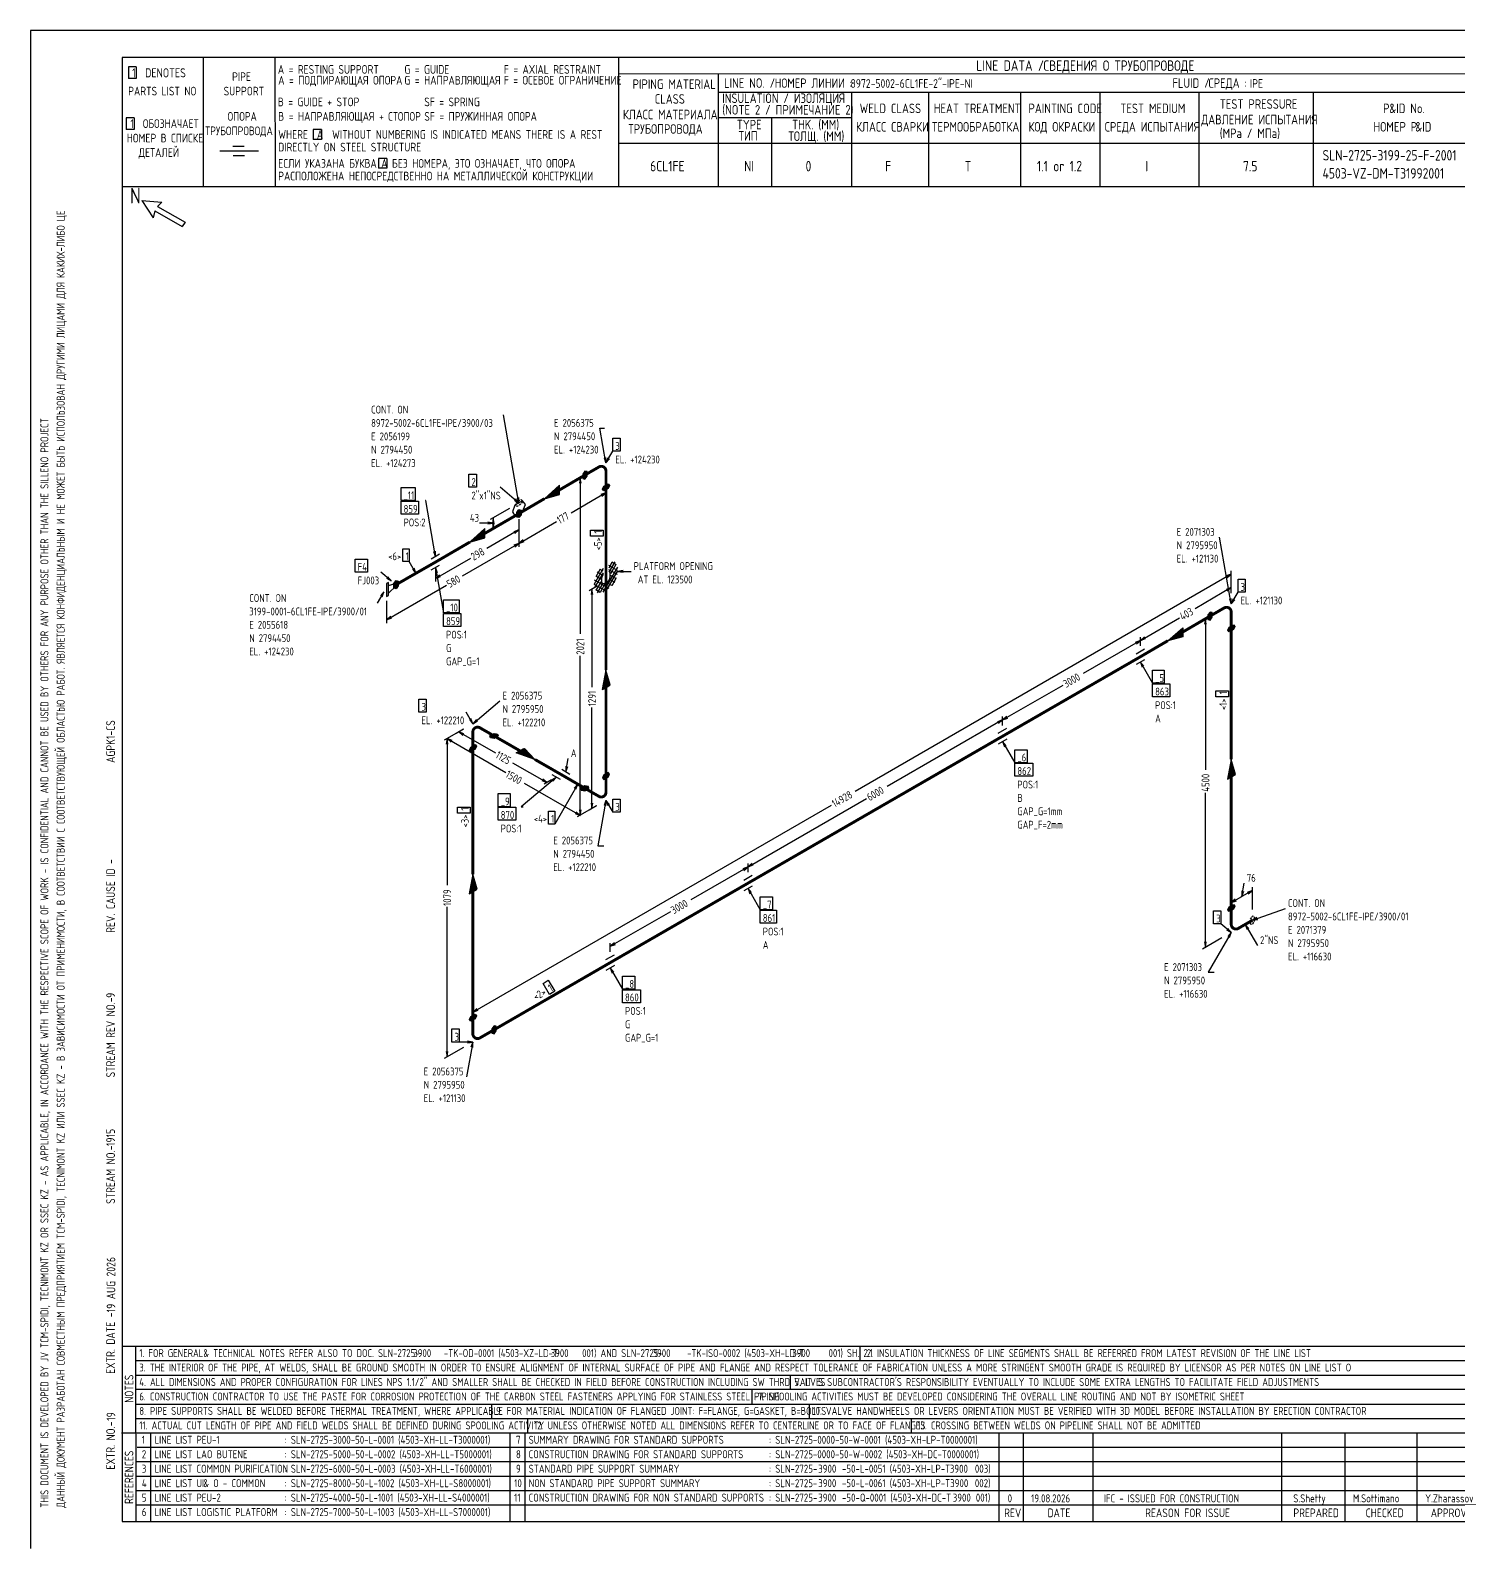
# Model space of a CAD drawing. Extents: x -1005 to 594, y -998 to 420.
# Drawn here: x 0 to 395.1, y 0 to 420 of the extents above; entities that cross this region are included whole.
import ezdxf

# ---------------------------------------------------------------- set-up
doc = ezdxf.new("R2010")
doc.units = 0
doc.linetypes.add('GT100', pattern=[0.8, 0.533333, -0.266667])
doc.styles.add('TTFN17', font='GOST type A')

msp = doc.modelspace()

# ---------------------------------------------------------------- linework, layer by layer
at = {"layer": 'GT_1', "flags": 128}
for points in [[(0, 420), (0, 0)], [(594, 420), (0, 420)], [(589.1, 412.5), (25.4, 412.5)], [(25.4, 412.5), (25.4, 7.5)], [(47.8, 412.5), (47.8, 376.7)], [(67.6, 412.5), (67.7, 376.7)], [(162.7, 412.5), (162.7, 376.7)], [(29.3, 409.9), (27.1, 409.9)], [(27.1, 409.9), (27.1, 406.7)], [(29.3, 409.9), (29.3, 406.7)], [(589.1, 408), (162.7, 407.9)], [(190.3, 407.8), (190.3, 376.7)], [(29.3, 406.7), (27.1, 406.7)], [(190.3, 402.9), (402.7, 402.9)], [(227.1, 402.9), (227.1, 376.7)], [(248.4, 402.9), (248.4, 376.8)], [(273.9, 402.9), (273.9, 376.7)], [(295.8, 402.9), (295.8, 376.7)], [(323.2, 402.9), (323.2, 376.7)], [(354.8, 402.9), (354.8, 376.8)], [(28.7, 395.8), (26.5, 395.8)], [(26.5, 395.8), (26.5, 392.6)], [(28.7, 395.8), (28.7, 392.6)], [(227.1, 395.8), (190.3, 395.8)], [(205, 395.8), (205, 376.7)], [(28.7, 392.6), (26.5, 392.6)], [(80.5, 392.6), (78.2, 392.6)], [(78.2, 392.6), (78.2, 389.8)], [(80.5, 392.6), (80.5, 389.8)], [(63.1, 386.6), (52.4, 386.6)], [(59.1, 387.9), (56, 387.9)], [(80.5, 389.8), (78.2, 389.8)], [(230.2, 388.7), (162.7, 388.7)], [(402.7, 388.7), (226.9, 388.7)], [(59.2, 385.3), (56.1, 385.3)], [(98.6, 384.6), (96.3, 384.6)], [(96.3, 384.6), (96.3, 381.9)], [(98.6, 384.6), (98.6, 381.9)], [(98.6, 381.9), (96.3, 381.9)], [(402.7, 376.7), (25.4, 376.7)], [(30.8, 372.9), (34, 368.1)], [(30.8, 372.9), (36.4, 372.5)], [(34.4, 370.1), (34, 368.1)], [(34.4, 370.1), (42, 365.7)], [(36.4, 372.5), (35.2, 371.3)], [(35.2, 371.3), (42.8, 366.9)], [(42.8, 366.9), (42, 365.7)], [(135.15, 289.25), (130.875, 313.625)], [(159.225, 300.35), (157.5, 309.95), (158.775, 309.95)], [(161.1, 307.175), (163.125, 307.175), (163.125, 303.575), (161.1, 303.575), (161.1, 307.175)], [(159.225, 300.35), (161.1, 303.575)], [(156.6, 298.85), (151.275, 295.775)], [(158.7, 301.775), (159.225, 300.35), (159.225, 301.85)], [(159.75, 301.775), (159.225, 300.35), (160.2, 301.475)], [(121.275, 297.2), (123.45, 297.2), (123.45, 293.6), (121.275, 293.6), (121.275, 297.2)], [(146.325, 292.85), (146.325, 294.2), (142.2, 290.45), (146.325, 291.65), (146.325, 294.05), (142.575, 290.675), (146.325, 291.725), (146.325, 293.825), (143.025, 290.9), (146.325, 291.95), (146.325, 293.675), (143.4, 291.2), (146.325, 292.1), (146.325, 293.525), (143.775, 291.35), (146.325, 292.25), (146.325, 293.375), (144.225, 291.65), (146.325, 292.4), (146.325, 293.15), (144.525, 291.8), (146.325, 292.625), (146.325, 293), (144.975, 292.1), (146.325, 292.775), (146.325, 292.85), (142.2, 290.45)], [(152.325, 294.725), (152.1, 296.225), (151.875, 294.725)], [(152.1, 296.225), (152.1, 253.1)], [(152.775, 296), (153.375, 295.85), (153.975, 296.675), (153.975, 297.95), (153.375, 298.1), (152.775, 297.275), (152.775, 296)], [(152.775, 297.2), (153.975, 297.2)], [(152.775, 297), (153.975, 297)], [(152.775, 296.8), (153.975, 296.8)], [(152.775, 296.6), (153.92, 296.6)], [(152.775, 296.4), (153.775, 296.4)], [(152.775, 296.2), (153.63, 296.2)], [(152.775, 296), (153.484, 296)], [(152.866, 297.4), (153.975, 297.4)], [(153.011, 297.6), (153.975, 297.6)], [(153.157, 297.8), (153.975, 297.8)], [(159.825, 294.575), (160.2, 294.125), (159.825, 293.3), (158.625, 292.625), (158.25, 293.075), (158.625, 293.9), (159.825, 294.575)], [(158.803, 294), (160.143, 294)], [(159.158, 294.2), (160.138, 294.2)], [(159.225, 297.35), (159.225, 291.2)], [(102.525, 293.525), (106.425, 293.525), (106.425, 289.925), (102.525, 289.925), (102.525, 293.525)], [(112.05, 274.4), (109.35, 289.925), (109.275, 289.925)], [(135.15, 289.25), (129.975, 293.6)], [(135.15, 286.325), (136.125, 286.925), (136.95, 288.875), (136.125, 289.85), (134.025, 288.65), (133.35, 286.775), (134.025, 285.725), (135.15, 286.325)], [(133.875, 290), (135.15, 289.25), (134.175, 290.375)], [(134.625, 290.675), (135.15, 289.25), (135.15, 290.75)], [(159.225, 292.1), (149.625, 286.475)], [(158.1, 291.125), (159.225, 292.1), (157.8, 291.575)], [(158.307, 293.2), (159.647, 293.2)], [(158.313, 293), (159.292, 293)], [(158.398, 293.4), (159.87, 293.4)], [(158.489, 293.6), (159.961, 293.6)], [(158.58, 293.8), (160.052, 293.8)], [(102.525, 289.775), (107.325, 289.775), (107.325, 286.175), (102.525, 286.175), (102.525, 289.775)], [(132.525, 287.75), (127.2, 284.675)], [(134.55, 286.625), (135.15, 287.45), (135.75, 287.3), (135.75, 286.025), (135.15, 285.2), (134.55, 285.35), (134.55, 286.625)], [(134.55, 286.6), (135.75, 286.6)], [(134.55, 286.4), (135.75, 286.4)], [(134.55, 286.2), (135.75, 286.2)], [(134.55, 286), (135.732, 286)], [(134.55, 285.8), (135.586, 285.8)], [(134.55, 285.6), (135.441, 285.6)], [(134.677, 286.8), (135.75, 286.8)], [(134.823, 287), (135.75, 287)], [(134.968, 287.2), (135.75, 287.2)], [(125.7, 280.85), (125.7, 282.2), (121.575, 278.45), (125.7, 279.65), (125.7, 282.05), (121.95, 278.675), (125.7, 279.725), (125.7, 281.825), (122.4, 278.9), (125.7, 279.95), (125.7, 281.675), (122.775, 279.2), (125.7, 280.1), (125.7, 281.525), (123.15, 279.35), (125.7, 280.25), (125.7, 281.375), (123.6, 279.65), (125.7, 280.4), (125.7, 281.15), (123.9, 279.8), (125.7, 280.625), (125.7, 281), (124.35, 280.1), (125.7, 280.775), (125.7, 280.85), (121.575, 278.45)], [(128.025, 283.7), (124.275, 283.7)], [(135.15, 281.825), (126.225, 276.65)], [(126.525, 283.475), (128.025, 283.7), (126.525, 283.925)], [(132.525, 284.825), (127.2, 281.75)], [(128.25, 283.625), (128.025, 285.125), (127.8, 283.625)], [(127.8, 283.7), (128.025, 282.2), (128.25, 283.7)], [(128.025, 285.125), (128.025, 283.7)], [(128.025, 282.2), (128.025, 283.7)], [(134.025, 280.85), (135.15, 281.825), (133.725, 281.3)], [(134.55, 285.4), (135.295, 285.4)], [(135.15, 284.825), (135.15, 280.925)], [(135.15, 284.825), (135.15, 277.175)], [(135.15, 278.075), (145.575, 284.15)], [(135.15, 283.325), (135.15, 277.175)], [(154.95, 280.1), (154.95, 281.75), (158.475, 281.75), (158.475, 280.1), (154.95, 280.1)], [(135.15, 278.075), (119.4, 269)], [(134.025, 277.1), (135.15, 278.075), (133.725, 277.55)], [(136.275, 279.05), (135.15, 278.075), (136.575, 278.6)], [(332.175, 261.35), (328.95, 279.8)], [(89.85, 273.725), (93.225, 273.725), (93.225, 270.125), (89.85, 270.125), (89.85, 273.725)], [(103.05, 276.575), (104.775, 276.575), (104.775, 273.05), (103.05, 273.05), (103.05, 276.575)], [(106.65, 269.825), (104.775, 273.05)], [(113.175, 275.075), (110.85, 273.725)], [(113.175, 275.075), (110.85, 273.725)], [(111.525, 275.825), (112.05, 274.4), (112.05, 275.9)], [(112.05, 268.4), (121.8, 274.025)], [(99.825, 267.725), (96.975, 270.125)], [(98.55, 268.475), (99.825, 267.725), (98.85, 268.85)], [(105.675, 270.95), (106.65, 269.825), (106.125, 271.25)], [(110.85, 270.725), (113.175, 272.075)], [(110.85, 270.725), (113.175, 272.075)], [(112.575, 269.975), (112.05, 271.4), (112.05, 269.9)], [(112.05, 271.4), (114.3, 258.875)], [(112.05, 269.9), (112.05, 267.5)], [(113.175, 269.375), (112.05, 268.4), (113.475, 268.925)], [(158.475, 271.1), (156, 266.825)], [(158.475, 269.9), (156.075, 265.85)], [(157.575, 270.95), (156.375, 268.85)], [(157.95, 268.1), (156.45, 269)], [(158.325, 269.225), (156.75, 270.125)], [(158.475, 270.425), (157.575, 270.875)], [(158.475, 269.45), (158.1, 268.85), (157.95, 268.4), (157.95, 267.875), (158.025, 267.5), (158.1, 267.2), (158.475, 266.975), (158.775, 267.05), (159.225, 267.2), (159.6, 267.5), (159.975, 267.8), (160.275, 268.4), (160.425, 268.85), (160.425, 269.3), (160.425, 269.825), (160.275, 270.125), (159.975, 270.35), (159.975, 270.35)], [(162.375, 271.55), (158.325, 264.575)], [(162.45, 270.5), (159.225, 264.95)], [(160.875, 272.825), (159.975, 271.25)], [(162.45, 270.575), (159.975, 272)], [(162.375, 269.45), (159.975, 270.8)], [(161.7, 272.975), (160.125, 270.275)], [(161.925, 272.225), (160.5, 269.675)], [(161.925, 268.325), (160.5, 269.225)], [(162.075, 272.15), (160.8, 272.9)], [(163.95, 270.575), (162.45, 270.35), (163.95, 270.125)], [(162.45, 270.35), (166.2, 270.35)], [(332.175, 269.6), (228.15, 209.45)], [(331.05, 268.625), (332.175, 269.6), (330.75, 269.075)], [(332.175, 264.35), (332.175, 270.5)], [(97.8, 264.725), (95.925, 261.5)], [(97.275, 263.3), (97.8, 264.725), (96.825, 263.6)], [(99.075, 265.475), (99.075, 267.275), (98.55, 266.975), (98.55, 263.375), (99.075, 263.675), (99.075, 265.475)], [(98.55, 256.925), (115.125, 266.525)], [(99.075, 266.45), (101.175, 267.05), (101.175, 266.3), (99.075, 264.35)], [(100.575, 266.975), (101.175, 267.8), (101.775, 267.65), (101.775, 266.375), (101.175, 265.55), (100.575, 265.7), (100.575, 266.975)], [(100.575, 266.8), (101.775, 266.8)], [(100.575, 266.6), (101.775, 266.6)], [(100.575, 266.4), (101.775, 266.4)], [(100.575, 266.2), (101.648, 266.2)], [(100.575, 266), (101.502, 266)], [(100.575, 265.8), (101.357, 265.8)], [(100.593, 267), (101.775, 267)], [(100.739, 267.2), (101.775, 267.2)], [(100.884, 267.4), (101.775, 267.4)], [(101.03, 267.6), (101.775, 267.6)], [(156.6, 266.15), (154.575, 264.95)], [(155.55, 263.9), (155.325, 265.4), (155.1, 263.9)], [(155.325, 265.4), (155.325, 238.325)], [(159.15, 264.95), (156, 266.75)], [(160.125, 265.625), (156.075, 267.95)], [(157.65, 264.5), (156.375, 265.25)], [(157.95, 267.65), (156.45, 265.175)], [(158.325, 267.05), (156.75, 264.425)], [(159, 267.05), (157.575, 264.5)], [(160.875, 266.45), (159.375, 267.275)], [(161.7, 267.275), (160.125, 268.175)], [(162.075, 268.55), (160.8, 266.3)], [(332.175, 265.85), (322.2, 260)], [(331.05, 264.875), (332.175, 265.85), (330.75, 265.325)], [(332.175, 264.35), (332.175, 266.75)], [(334.05, 268.175), (336.075, 268.175), (336.075, 264.575), (334.05, 264.575), (334.05, 268.175)], [(98.55, 262.175), (98.55, 256.025)], [(114.3, 262.475), (118.65, 262.475), (118.65, 258.875), (114.3, 258.875), (114.3, 262.475)], [(331.65, 262.775), (332.175, 261.35), (332.175, 262.85)], [(332.175, 261.35), (334.05, 264.575)], [(332.7, 262.775), (332.175, 261.35), (333.15, 262.475)], [(99.675, 257.9), (98.55, 256.925), (99.975, 257.45)], [(114.3, 258.725), (119.1, 258.725), (119.1, 255.125), (114.3, 255.125), (114.3, 258.725)], [(307.05, 251.225), (317.85, 257.525)], [(329.55, 259.85), (324.225, 256.775)], [(325.275, 255.725), (325.05, 257.225), (324.825, 255.725)], [(325.05, 257.225), (325.05, 215.45)], [(325.725, 257), (326.325, 256.85), (326.925, 257.675), (326.925, 258.95), (326.325, 259.1), (325.725, 258.275), (325.725, 257)], [(325.725, 258.2), (326.925, 258.2)], [(325.725, 258), (326.925, 258)], [(325.725, 257.8), (326.925, 257.8)], [(325.725, 257.6), (326.87, 257.6)], [(325.725, 257.4), (326.725, 257.4)], [(325.725, 257.2), (326.58, 257.2)], [(325.725, 257), (326.434, 257)], [(325.816, 258.4), (326.925, 258.4)], [(325.961, 258.6), (326.925, 258.6)], [(326.107, 258.8), (326.925, 258.8)], [(308.175, 252.2), (307.05, 251.225), (308.475, 251.75)], [(307.05, 249.725), (307.05, 252.125)], [(307.05, 249.725), (307.05, 252.125)], [(318.75, 253.55), (318.75, 252.2), (314.625, 251.15), (318.75, 254.75), (318.75, 252.35), (315, 251.375), (318.75, 254.675), (318.75, 252.575), (315.45, 251.6), (318.75, 254.45), (318.75, 252.725), (315.825, 251.9), (318.75, 254.3), (318.75, 252.875), (316.2, 252.05), (318.75, 254.15), (318.75, 253.025), (316.65, 252.35), (318.75, 254), (318.75, 253.25), (316.95, 252.5), (318.75, 253.775), (318.75, 253.4), (317.4, 252.8), (318.75, 253.625), (318.75, 253.55), (314.625, 251.15)], [(332.775, 255.575), (333.15, 255.125), (332.775, 254.3), (331.575, 253.625), (331.2, 254.075), (331.575, 254.9), (332.775, 255.575)], [(331.257, 254.2), (332.597, 254.2)], [(331.263, 254), (332.242, 254)], [(331.348, 254.4), (332.82, 254.4)], [(331.439, 254.6), (332.911, 254.6)], [(331.53, 254.8), (333.002, 254.8)], [(331.753, 255), (333.093, 255)], [(332.108, 255.2), (333.088, 255.2)], [(307.05, 251.225), (291.225, 242.075)], [(305.925, 250.25), (307.05, 251.225), (305.625, 250.7)], [(305.85, 247.55), (308.175, 248.9)], [(152.1, 202.85), (152.1, 246.95)], [(308.175, 245.9), (305.85, 244.55)], [(308.025, 244.1), (307.05, 245.225), (307.575, 243.8)], [(307.05, 245.225), (310.425, 239.375)], [(159.225, 238.25), (160.425, 238.925), (159.225, 243.05), (158.175, 237.65), (160.275, 238.85), (159.225, 242.6), (158.25, 237.725), (160.125, 238.775), (159.225, 242.075), (158.4, 237.8), (159.975, 238.7), (159.225, 241.625), (158.55, 237.875), (159.825, 238.55), (159.225, 241.175), (158.7, 237.95), (159.675, 238.475), (159.225, 240.725), (158.85, 238.025), (159.525, 238.4), (159.225, 240.275), (159, 238.1), (159.375, 238.325), (159.225, 239.825), (159.15, 238.175), (159.225, 238.25), (159.225, 243.05)], [(310.425, 242.975), (313.65, 242.975), (313.65, 239.375), (310.425, 239.375), (310.425, 242.975)], [(268.95, 229.25), (285.675, 238.85)], [(310.425, 239.225), (315.225, 239.225), (315.225, 235.625), (310.425, 235.625), (310.425, 239.225)], [(327.9, 235.625), (327.9, 237.275), (331.425, 237.275), (331.425, 235.625), (327.9, 235.625)], [(107.475, 235.025), (109.5, 235.025), (109.5, 231.425), (107.475, 231.425), (107.475, 235.025)], [(122.4, 228.2), (120.525, 231.425)], [(122.4, 228.2), (129.9, 234.5)], [(155.325, 204.725), (155.325, 232.7)], [(121.425, 229.325), (122.4, 228.2), (121.875, 229.625)], [(123.375, 229.325), (122.4, 228.2), (123.675, 228.95)], [(268.95, 229.25), (237, 210.8)], [(267.825, 228.275), (268.95, 229.25), (267.525, 228.725)], [(267.75, 225.575), (270.075, 226.925)], [(270.075, 230.225), (268.95, 229.25), (270.375, 229.775)], [(268.95, 227.75), (268.95, 230.15)], [(268.95, 227.75), (268.95, 230.15)], [(119.775, 226.7), (114.45, 223.625)], [(119.775, 226.7), (114.45, 223.625)], [(115.5, 222.575), (115.275, 224.075), (115.05, 222.575)], [(115.275, 224.075), (115.275, 183.575)], [(116.7, 223.55), (115.275, 224.075), (116.4, 223.1)], [(115.275, 224.075), (131.475, 214.7)], [(119.775, 226.7), (117.75, 225.5)], [(119.925, 225.425), (118.5, 225.95), (119.625, 224.975)], [(118.5, 225.95), (128.7, 220.1)], [(128.25, 224.15), (127.275, 224.3), (127.125, 224.825), (128.25, 225.5), (129.225, 225.35), (129.375, 224.825), (128.25, 224.15)], [(127.132, 224.8), (129.333, 224.8)], [(127.189, 224.6), (129, 224.6)], [(127.246, 224.4), (128.667, 224.4)], [(127.417, 225), (129.325, 225)], [(127.75, 225.2), (129.268, 225.2)], [(128.083, 225.4), (128.9, 225.4)], [(270.075, 223.925), (267.75, 222.575)], [(269.925, 222.125), (268.95, 223.25), (269.475, 221.825)], [(268.95, 223.25), (272.325, 217.4)], [(123, 222.425), (123.375, 221.975), (123, 221.15), (121.8, 220.475), (121.425, 220.925), (121.8, 221.75), (123, 222.425)], [(121.459, 221), (122.733, 221)], [(121.529, 220.8), (122.378, 220.8)], [(121.55, 221.2), (123.023, 221.2)], [(121.641, 221.4), (123.114, 221.4)], [(121.732, 221.6), (123.205, 221.6)], [(121.889, 221.8), (123.295, 221.8)], [(122.244, 222), (123.354, 222)], [(122.6, 222.2), (123.188, 222.2)], [(135.45, 220.7), (136.65, 221.375), (139.575, 218.3), (134.4, 220.1), (136.5, 221.3), (139.2, 218.525), (134.475, 220.175), (136.35, 221.225), (138.75, 218.75), (134.625, 220.25), (136.2, 221.15), (138.375, 219.05), (134.775, 220.325), (136.05, 221), (138, 219.2), (134.925, 220.4), (135.9, 220.925), (137.55, 219.5), (135.075, 220.475), (135.75, 220.85), (137.25, 219.65), (135.225, 220.55), (135.6, 220.775), (136.8, 219.95), (135.375, 220.625), (135.45, 220.7), (139.575, 218.3)], [(148.125, 214.925), (148.8, 218.6)], [(272.325, 221), (275.7, 221), (275.7, 217.4), (272.325, 217.4), (272.325, 221)], [(142.875, 211.925), (133.5, 217.325)], [(147, 215.6), (149.25, 214.25)], [(147, 215.6), (149.25, 214.25)], [(148.125, 216.425), (148.125, 214.925), (148.65, 216.35)], [(158.625, 214.025), (158.25, 213.2), (158.625, 212.75), (159.825, 213.425), (160.2, 214.25), (159.825, 214.7), (158.625, 214.025)], [(159.292, 214.4), (160.075, 214.4)], [(272.325, 217.25), (277.275, 217.25), (277.275, 213.65), (272.325, 213.65), (272.325, 217.25)], [(332.175, 213.5), (333.375, 214.175), (332.175, 218.3), (331.125, 212.9), (333.225, 214.1), (332.175, 217.85), (331.2, 212.975), (333.075, 214.025), (332.175, 217.325), (331.35, 213.05), (332.925, 213.95), (332.175, 216.875), (331.5, 213.125), (332.775, 213.8), (332.175, 216.425), (331.65, 213.2), (332.625, 213.725), (332.175, 215.975), (331.8, 213.275), (332.475, 213.65), (332.175, 215.525), (331.95, 213.35), (332.325, 213.575), (332.175, 215.075), (332.1, 213.425), (332.175, 213.5), (332.175, 218.3)], [(145.5, 213.425), (135.75, 205.25), (136.275, 205.25)], [(152.1, 202.85), (136.65, 211.7)], [(141.45, 212.45), (142.875, 211.925), (141.75, 212.9)], [(144.15, 212.675), (142.125, 211.475)], [(144.525, 212.3), (145.5, 213.425), (144.225, 212.675)], [(146.625, 212.75), (144.375, 214.1)], [(146.625, 212.75), (144.375, 214.1)], [(151.425, 211.475), (145.05, 200.45)], [(150.9, 210.05), (151.425, 211.475), (150.45, 210.35)], [(154.5, 210.35), (154.35, 210.875), (153.375, 211.025), (152.25, 210.35), (152.4, 209.825), (153.375, 209.675), (154.5, 210.35)], [(152.293, 210.2), (154.25, 210.2)], [(152.333, 210.4), (154.486, 210.4)], [(152.35, 210), (153.917, 210)], [(152.667, 210.6), (154.429, 210.6)], [(153, 210.8), (154.371, 210.8)], [(158.25, 213.2), (159.425, 213.2)], [(158.341, 213.4), (159.781, 213.4)], [(158.417, 213), (159.069, 213)], [(158.432, 213.6), (159.905, 213.6)], [(158.523, 213.8), (159.995, 213.8)], [(158.614, 214), (160.086, 214)], [(158.936, 214.2), (160.177, 214.2)], [(129.375, 208.85), (132.75, 208.85), (132.75, 205.25), (129.375, 205.25), (129.375, 208.85)], [(152.563, 209.8), (153.583, 209.8)], [(155.1, 206.225), (155.325, 204.725), (155.55, 206.225)], [(159.225, 206.975), (156.975, 194.45), (158.625, 194.45)], [(159.225, 205.475), (159.225, 206.975), (158.7, 205.55)], [(160.2, 205.85), (159.225, 206.975), (159.75, 205.55)], [(159.225, 206.975), (161.1, 203.75)], [(161.1, 207.35), (163.125, 207.35), (163.125, 203.75), (161.1, 203.75), (161.1, 207.35)], [(198.525, 188.6), (231.3, 207.5)], [(325.05, 166.325), (325.05, 209.075)], [(118.125, 203.45), (118.125, 205.1), (121.65, 205.1), (121.65, 203.45), (118.125, 203.45)], [(122.4, 148.4), (221.625, 205.7)], [(129.375, 205.1), (134.325, 205.1), (134.325, 201.5), (129.375, 201.5), (129.375, 205.1)], [(143.325, 203.975), (145.05, 203.975), (145.05, 200.45), (143.325, 200.45), (143.325, 203.975)], [(150.675, 203.375), (152.1, 202.85), (150.975, 203.825)], [(156.6, 205.475), (151.275, 202.4)], [(156.6, 205.475), (151.275, 202.4)], [(151.875, 204.35), (152.1, 202.85), (152.325, 204.35)], [(156.6, 205.475), (154.575, 204.275)], [(199.65, 189.575), (198.525, 188.6), (199.95, 189.125)], [(198.525, 187.1), (198.525, 189.5)], [(198.525, 187.1), (198.525, 189.5)], [(122.4, 181.775), (123.6, 182.45), (122.4, 186.575), (121.35, 181.175), (123.45, 182.375), (122.4, 186.125), (121.425, 181.25), (123.3, 182.3), (122.4, 185.6), (121.575, 181.325), (123.15, 182.225), (122.4, 185.15), (121.725, 181.4), (123, 182.075), (122.4, 184.7), (121.875, 181.475), (122.85, 182), (122.4, 184.25), (122.025, 181.55), (122.7, 181.925), (122.4, 183.8), (122.175, 181.625), (122.55, 181.85), (122.4, 183.35), (122.325, 181.7), (122.4, 181.775), (122.4, 186.575)], [(198.525, 188.6), (182.7, 179.45)], [(197.4, 187.625), (198.525, 188.6), (197.1, 188.075)], [(197.325, 184.925), (199.65, 186.275)], [(199.65, 183.275), (197.325, 181.925)], [(199.5, 181.475), (198.525, 182.6), (199.05, 181.175)], [(198.525, 182.6), (201.9, 176.75)], [(335.1, 180.425), (335.775, 184.1)], [(338.025, 182.075), (335.1, 180.425)], [(335.1, 181.925), (335.1, 180.425), (335.625, 181.85)], [(336.9, 181.1), (338.025, 182.075), (336.6, 181.55)], [(338.025, 176.825), (338.025, 182.975)], [(115.275, 136.025), (115.275, 177.5)], [(201.9, 180.35), (205.275, 180.35), (205.275, 176.75), (201.9, 176.75), (201.9, 180.35)], [(201.9, 176.6), (206.4, 176.6), (206.4, 173), (201.9, 173), (201.9, 176.6)], [(327.3, 176.45), (329.325, 176.45), (329.325, 172.85), (327.3, 172.85), (327.3, 176.45)], [(332.775, 178.175), (333.15, 177.725), (332.775, 176.9), (331.575, 176.225), (331.2, 176.675), (331.575, 177.5), (332.775, 178.175)], [(331.257, 176.8), (332.597, 176.8)], [(331.263, 176.6), (332.242, 176.6)], [(331.348, 177), (332.82, 177)], [(331.439, 177.2), (332.911, 177.2)], [(331.53, 177.4), (333.002, 177.4)], [(331.753, 177.6), (333.093, 177.6)], [(332.108, 177.8), (333.088, 177.8)], [(332.175, 178.7), (335.1, 180.425)], [(333.3, 179.675), (332.175, 178.7), (333.6, 179.225)], [(332.175, 173.45), (332.175, 179.6)], [(338.025, 173.825), (347.175, 177.125)], [(160.425, 166.625), (177.15, 176.225)], [(332.175, 170.45), (329.325, 172.85)], [(337.05, 171.575), (336.075, 172.7), (336.6, 171.275)], [(336.075, 172.7), (339.45, 166.85)], [(339.3, 174.575), (338.025, 173.825), (339.525, 174.05)], [(329.55, 168.95), (324.225, 165.875)], [(332.175, 170.45), (325.8, 159.425), (327.45, 159.425)], [(330.9, 171.2), (332.175, 170.45), (331.2, 171.575)], [(331.65, 169.025), (332.175, 170.45), (331.2, 169.325)], [(159.225, 162.95), (161.55, 164.3)], [(161.55, 167.6), (160.425, 166.625), (161.85, 167.15)], [(160.425, 165.125), (160.425, 167.525)], [(324.825, 167.825), (325.05, 166.325), (325.275, 167.825)], [(161.55, 161.3), (159.225, 159.95)], [(161.4, 159.5), (160.425, 160.625), (160.95, 159.2)], [(160.425, 160.625), (163.8, 154.775)], [(141.825, 156.35), (143.25, 157.25), (145.05, 154.175), (143.625, 153.275), (141.825, 156.35)], [(163.8, 158.375), (167.175, 158.375), (167.175, 154.775), (163.8, 154.775), (163.8, 158.375)], [(163.8, 154.625), (168.75, 154.625), (168.75, 151.025), (163.8, 151.025), (163.8, 154.625)], [(123, 147.875), (123.375, 147.425), (123, 146.6), (121.8, 145.925), (121.425, 146.375), (121.8, 147.2), (123, 147.875)], [(121.709, 147), (123.182, 147)], [(121.8, 147.2), (123.273, 147.2)], [(122.156, 147.4), (123.364, 147.4)], [(123.525, 149.375), (122.4, 148.4), (123.825, 148.925)], [(122.4, 143.15), (122.4, 149.3)], [(122.511, 147.6), (123.229, 147.6)], [(116.625, 143.75), (118.65, 143.75), (118.65, 140.15), (116.625, 140.15), (116.625, 143.75)], [(121.436, 146.4), (122.644, 146.4)], [(121.527, 146.6), (123, 146.6)], [(121.571, 146.2), (122.289, 146.2)], [(121.618, 146.8), (123.091, 146.8)], [(127.65, 142.55), (128.25, 142.4), (128.85, 143.225), (128.85, 144.5), (128.25, 144.65), (127.65, 143.825), (127.65, 142.55)], [(127.65, 143.8), (128.85, 143.8)], [(127.65, 143.6), (128.85, 143.6)], [(127.65, 143.4), (128.85, 143.4)], [(127.65, 143.2), (128.832, 143.2)], [(127.65, 143), (128.686, 143)], [(127.65, 142.8), (128.541, 142.8)], [(127.777, 144), (128.85, 144)], [(127.923, 144.2), (128.85, 144.2)], [(128.068, 144.4), (128.85, 144.4)], [(119.775, 138.65), (114.45, 135.575)], [(122.4, 140.15), (118.65, 140.15)], [(122.4, 140.15), (120.675, 130.55)], [(120.9, 139.925), (122.4, 140.15), (120.9, 140.375)], [(122.4, 138.65), (122.4, 140.15), (121.875, 138.725)], [(127.65, 142.6), (128.395, 142.6)], [(115.05, 137.525), (115.275, 136.025), (115.5, 137.525)], [(25.3, 56), (402.7, 56)], [(29.1, 56), (29.2, 7.5)], [(229.4, 56), (229.4, 52)], [(29.1, 52), (402.7, 52)], [(29.1, 48), (402.7, 48)], [(210.2, 48), (210.2, 44)], [(402.7, 44), (29.1, 44)], [(199.6, 44), (199.6, 40)], [(29.2, 40), (402.7, 40)], [(127.6, 40), (127.6, 36)], [(215.4, 40), (215.4, 36)], [(29.1, 36), (402.7, 36)], [(137.5, 36), (137.5, 32)], [(243.6, 36), (243.6, 32)], [(25.2, 32), (402.7, 32)], [(33.2, 32), (33.2, 7.6)], [(132.6, 32), (132.6, 7.6)], [(136.8, 32), (136.8, 7.6)], [(267.9, 32), (267.9, 7.5)], [(274.6, 32), (274.6, 7.5)], [(293.9, 32), (293.9, 7.5)], [(346.1, 32), (346.1, 7.5)], [(363.6, 32), (363.6, 7.5)], [(383.5, 32), (383.5, 7.5)], [(402.7, 28), (29.5, 28)], [(402.7, 24), (29.1, 24)], [(402.7, 20), (29.1, 20)], [(402.7, 16), (29.1, 16)], [(402.7, 12), (29.2, 12)], [(25.4, 7.5), (589.1, 7.5)], [(0, 0), (0, 0)]]:
    msp.add_lwpolyline(points, dxfattribs=at)
at = {"layer": 'GT_1', "const_width": 0.8, "flags": 128}
for points in [[(157.275, 299.225), (153.375, 296.975)], [(159.225, 293.6), (159.225, 298.1)], [(153.375, 296.975), (146.325, 292.85)], [(159.225, 267.65), (159.225, 293.6)], [(142.2, 290.45), (135.15, 286.325)], [(135.15, 286.325), (125.7, 280.85)], [(121.575, 278.45), (112.05, 272.9)], [(112.05, 272.9), (101.175, 266.675)], [(159.225, 243.05), (159.225, 267.65)], [(330.225, 260.225), (326.325, 257.975)], [(326.325, 257.975), (318.75, 253.55)], [(332.175, 254.6), (332.175, 259.1)], [(332.175, 218.3), (332.175, 254.6)], [(314.625, 251.15), (307.05, 246.725)], [(307.05, 246.725), (268.95, 224.75)], [(159.225, 213.725), (159.225, 238.25)], [(124.35, 227.075), (128.25, 224.825)], [(122.4, 221.45), (122.4, 225.95)], [(128.25, 224.825), (135.45, 220.7)], [(268.95, 224.75), (198.525, 184.1)], [(122.4, 186.575), (122.4, 221.45)], [(139.575, 218.3), (146.775, 214.175)], [(146.775, 214.175), (153.375, 210.35)], [(153.375, 210.35), (157.275, 208.1)], [(159.225, 209.225), (159.225, 213.725)], [(332.175, 177.2), (332.175, 213.5)], [(122.4, 146.9), (122.4, 181.775)], [(198.525, 184.1), (160.425, 162.125)], [(332.175, 172.7), (332.175, 177.2)], [(338.025, 173.825), (334.125, 171.575)], [(160.425, 162.125), (128.25, 143.525)], [(122.4, 142.4), (122.4, 146.9)], [(128.25, 143.525), (124.35, 141.275)]]:
    msp.add_lwpolyline(points, dxfattribs=at)
for points in [[(159.225, 298.1, 0.577571), (157.275, 299.225)], [(332.175, 259.1, 0.577571), (330.225, 260.225)], [(122.4, 225.95, -0.577557), (124.35, 227.075)], [(157.275, 208.1, 0.577127), (159.225, 209.225)], [(334.125, 171.575, -0.577127), (332.175, 172.7)], [(124.35, 141.275, -0.577127), (122.4, 142.4)]]:
    msp.add_lwpolyline(points, format="xyb", dxfattribs=at)
at = {"layer": 'GT_1', "linetype": 'GT100', "flags": 128}
for points in [[(135.75, 290.225), (136.125, 289.775), (135.75, 288.95), (134.55, 288.275), (134.175, 288.725), (134.55, 289.55), (135.75, 290.225)], [(337.425, 172.85), (338.025, 172.7), (338.625, 173.525), (338.625, 174.8), (338.025, 174.95), (337.425, 174.125), (337.425, 172.85)]]:
    msp.add_lwpolyline(points, dxfattribs=at)

# ---------------------------------------------------------------- texts
at = {"layer": 'GT_1', "style": 'TTFN17'}
for s, height, p in [('LINE DATA /', 2.8875, (261.633, 408.8)), ('СВЕДЕНИЯ О ТРУБОПРОВОДЕ', 2.8875, (280.233, 408.8)), (' 1  DENOTES', 2.5025, (26.875, 407)), (' PIPE', 2.4062, (54.561, 406)), ('A = RESTING SUPPORT', 2.40625, (68.461, 408)), ('A = ПОДПИРАЮЩАЯ ОПОРА', 2.40625, (68.561, 405)), ('G = GUIDE', 2.4062, (103.461, 408)), ('G = НАПРАВЛЯЮЩАЯ', 2.40625, (103.461, 405)), ('F = AXIAL RESTRAINT', 2.40625, (130.961, 408)), ('F = ОСЕВОЕ ОГРАНИЧЕНИЕ', 2.40625, (130.961, 405)), ('PARTS LIST NO', 2.40625, (27.061, 402)), ('SUPPORT', 2.4062, (53.461, 402)), ('PIPING MATERIAL', 2.64687, (166.597, 403.8)), ('LINE NO. /', 2.6469, (191.897, 404.1)), ('НОМЕР ЛИНИИ :', 2.59875, (205.89, 404.1)), ('8972-5002-6CL1FE-2"-IPE-NI', 2.40625, (226.861, 404.1)), ('FLUID /', 2.6469, (315.897, 404.1)), ('СРЕДА :', 2.6469, (325.897, 404.1)), ('IPE', 2.4062, (337.361, 404.1)), ('B = GUIDE + STOP', 2.40625, (68.461, 399)), ('SF = SPRING', 2.40625, (108.961, 399)), ('CLASS', 2.6469, (172.697, 399.7)), ('(NOTE 2 / ПРИМЕЧАНИЕ 2)', 2.64687, (191.397, 396.7)), ('INSULATION / ИЗОЛЯЦИЯ', 2.64687, (191.397, 399.9)), ('WELD CLASS', 2.6469, (229.397, 397.1)), ('HEAT TREATMENT', 2.64687, (249.897, 397.1)), ('PAINTING CODE', 2.64687, (276.097, 397.1)), ('TEST MEDIUM', 2.64687, (301.497, 397.1)), ('TEST PRESSURE', 2.64687, (328.997, 398.3)), ('P', 2.647, (374.197, 397.1)), ('&ID No.', 2.6469, (375.908, 397.1)), (' 1  ОБОЗНАЧАЕТ', 2.40625, (26.461, 393)), ('ОПОРА', 2.4062, (54.561, 395)), ('B = НАПРАВЛЯЮЩАЯ + СТОПОР', 2.40625, (68.561, 395)), ('SF = ПРУЖИННАЯ ОПОРА', 2.40625, (108.961, 395)), ('КЛАСС МАТЕРИАЛА', 2.64687, (163.897, 395.4)), ('TYPE', 2.6469, (195.397, 392.6)), ('THK. (MM)', 2.6469, (210.697, 392.6)), ('ДАВЛЕНИЕ ИСПЫТАНИЯ', 2.64687, (323.897, 394)), ('НОМЕР В СПИСКЕ', 2.40625, (26.661, 389)), ('ТРУБОПРОВОДА', 2.40625, (48.361, 391)), ('WHERE  A  WITHOUT NUMBERING IS INDICATED MEANS THERE IS A REST', 2.40625, (68.561, 390)), ('ТРУБОПРОВОДА', 2.64687, (165.397, 391.4)), ('ТИП', 2.6469, (195.897, 389.5)), ('ТОЛЩ. (ММ)', 2.6469, (209.697, 389.4)), ('КЛАСС СВАРКИ', 2.64687, (228.397, 392)), ('ТЕРМООБРАБОТКА', 2.64687, (249.397, 392)), ('КОД ОКРАСКИ', 2.64687, (276.097, 392)), ('СРЕДА ИСПЫТАНИЯ', 2.64687, (297.197, 392)), ('(MPa / МПа)', 2.64687, (328.997, 390.2)), ('НОМЕР P', 2.6469, (371.497, 392)), ('&ID', 2.6469, (383.097, 392)), ('ДЕТАЛЕЙ', 2.4062, (29.961, 385)), ('DIRECTLY ON STEEL STRUCTURE', 2.40625, (68.561, 386.5)), ('SLN-2725-3199-25-F-2001', 2.8875, (357.433, 384)), ('ЕСЛИ УКАЗАНА БУКВА A БЕЗ НОМЕРА, ЭТО ОЗНАЧАЕТ, ЧТО ОПОРА', 2.40625, (68.561, 382)), ('6CL1FE', 2.8875, (171.433, 381)), ('NI', 2.8875, (197.433, 381)), ('0', 2.888, (214.433, 381)), ('F', 2.888, (236.433, 381)), ('T', 2.888, (258.433, 381)), ('1.1 or 1.2', 2.8875, (278.433, 381)), ('I', 2.888, (308.433, 381)), ('7.5', 2.8875, (335.433, 381)), ('РАСПОЛОЖЕНА НЕПОСРЕДСТВЕННО НА МЕТАЛЛИЧЕСКОЙ КОНСТРУКЦИИ', 2.40625, (68.561, 378.5)), ('4503-VZ-DM-T31992001', 2.8875, (357.433, 379)), ('N', 4.331, (27.55, 372.1)), ('CONT. ON', 2.1656, (94.259, 314)), ('8972-5002-6CL1FE-IPE/3900/03', 2.16562, (94.259, 310.303)), ('E 2056375', 2.1656, (144.847, 310.325)), ('E 2056199', 2.1656, (94.259, 306.605)), ('N 2794450', 2.1656, (144.847, 306.628)), ('N 2794450', 2.1656, (94.259, 302.908)), ('EL. +124230', 2.16562, (144.847, 302.93)), ('3', 2.166, (161.8, 303.95)), ('EL. +124273', 2.16562, (94.259, 299.21)), ('EL. +124230', 2.16562, (161.8, 300.2)), ('2', 2.166, (121.99, 293.975)), ('_11', 2.1656, (103.242, 290.3)), ('2"x1"NS', 2.1656, (121.99, 290.225)), ('859', 2.1656, (103.242, 286.55)), ('43', 2.1656, (121.579, 284.075)), ('POS:2', 2.1656, (103.242, 282.8)), ('E 2071303', 2.1656, (317.075, 280.175)), ('N 2795950', 2.1656, (317.075, 276.478)), ('<6>', 2.1656, (98.967, 273.425)), ('1', 2.166, (103.791, 273.425)), ('EL. +121130', 2.16562, (317.075, 272.78)), ('F4', 2.1656, (90.545, 270.5)), ('FJ003', 2.1656, (90.545, 266.75)), ('PLATFORM OPENING', 2.16562, (166.9, 270.725)), (' AT EL. 123500', 2.16562, (166.9, 267.028)), ('3', 2.166, (334.75, 264.95)), ('CONT. ON', 2.1656, (60.553, 261.875)), ('_10', 2.1656, (115, 259.25)), ('EL. +121130', 2.16562, (334.75, 261.2)), ('3199-0001-6CL1FE-IPE/3900/01', 2.16562, (60.553, 258.178)), ('E 2055618', 2.1656, (60.553, 254.48)), ('859', 2.1656, (115, 255.5)), ('N 2794450', 2.1656, (60.553, 250.783)), ('POS:1', 2.1656, (115, 251.75)), ('EL. +124230', 2.16562, (60.553, 247.085)), ('G', 2.166, (115, 248.053)), ('GAP_G=1', 2.1656, (115, 244.355)), ('_5', 2.1656, (311.125, 239.75)), ('E 2056375', 2.1656, (130.6, 234.875)), ('863', 2.1656, (311.125, 236)), ('3', 2.166, (108.184, 231.8)), ('N 2795950', 2.1656, (130.6, 231.178)), ('POS:1', 2.1656, (311.125, 232.25)), ('EL. +122210', 2.16562, (108.184, 228.05)), ('EL. +122210', 2.16562, (130.6, 227.48)), ('A', 2.166, (311.125, 228.553)), ('A', 2.166, (149.5, 218.975)), ('_6', 2.1656, (273.025, 217.775)), ('862', 2.1656, (273.025, 214.025)), ('POS:1', 2.1656, (273.025, 210.275)), ('_9', 2.1656, (130.108, 205.625)), ('3', 2.166, (161.8, 204.125)), ('B', 2.166, (273.025, 206.578)), ('870', 2.1656, (130.108, 201.875)), ('<4>', 2.1656, (139.242, 200.825)), ('1', 2.166, (144.066, 200.825)), ('GAP_G=1mm', 2.1656, (273.025, 202.88)), ('POS:1', 2.1656, (130.108, 198.125)), ('GAP_F=2mm', 2.1656, (273.025, 199.183)), ('E 2056375', 2.1656, (144.634, 194.825)), ('N 2794450', 2.1656, (144.634, 191.128)), ('EL. +122210', 2.16562, (144.634, 187.43)), ('76', 2.1656, (336.475, 184.475)), ('_7', 2.1656, (202.6, 177.125)), ('CONT. ON', 2.1656, (347.875, 177.5)), ('861', 2.1656, (202.6, 173.375)), ('3', 2.166, (328.03, 173.225)), ('8972-5002-6CL1FE-IPE/3900/01', 2.16562, (347.875, 173.803)), ('E 2071379', 2.1656, (347.875, 170.105)), ('A', 2.166, (202.6, 165.928)), ('POS:1', 2.1656, (202.6, 169.625)), ('2"NS', 2.1656, (340.15, 167.225)), ('N 2795950', 2.1656, (347.875, 166.408)), ('EL. +116630', 2.16562, (347.875, 162.71)), ('E 2071303', 2.1656, (313.613, 159.8)), ('_8', 2.1656, (164.5, 155.15)), ('N 2795950', 2.1656, (313.613, 156.103)), ('860', 2.1656, (164.5, 151.4)), ('EL. +116630', 2.16562, (313.613, 152.405)), ('POS:1', 2.1656, (164.5, 147.65)), ('G', 2.166, (164.5, 143.953)), ('3', 2.166, (117.355, 140.525)), ('GAP_G=1', 2.1656, (164.5, 140.255)), ('E 2056375', 2.1656, (108.8, 130.925)), ('N 2795950', 2.1656, (108.8, 127.228)), ('EL. +121130', 2.16562, (108.8, 123.53)), ('1. FOR GENERAL', 2.18487, (30.128, 53)), ('& TECHNICAL NOTES REFER ALSO TO DOC. SLN-2725-      -TK-OD-0001 (4503-XZ-LD-T      001) AND SLN-2725-      -TK-ISO-0002 (4503-XH-LD-T      001) SH. 2.1', 2.18487, (47.868, 53)), ('3900', 2.1849, (105.928, 53)), ('3900', 2.1849, (143.928, 53)), ('3900', 2.1849, (172.128, 53)), ('3900', 2.1849, (210.728, 53)), ('2. INSULATION THICKNESS OF LINE SEGMENTS SHALL BE REFERRED FROM LATEST REVISION OF THE LINE LIST', 2.18487, (231.328, 53)), ('3. THE INTERIOR OF THE PIPE, AT WELDS, SHALL BE GROUND SMOOTH IN ORDER TO ENSURE ALIGNMENT OF INTERNAL SURFACE OF PIPE AND FLANGE AND RESPECT TOLERANCE OF FABRICATION UNLESS A MORE STRINGENT SMOOTH GRADE IS REQUIRED BY LICENSOR AS PER NOTES ON LINE LIST O', 2.18487, (30.128, 49)), ('4. ALL DIMENSIONS AND PROPER CONFIGURATION FOR LINES NPS 1.1/2" AND SMALLER SHALL BE CHECKED IN FIELD BEFORE CONSTRUCTION INCLUDING SW THRD VALVES', 2.18487, (30.128, 45)), ("5. IT IS SUBCONTRACTOR'S RESPONSIBILITY EVENTUALLY TO INCLUDE SOME EXTRA LENGTHS TO FACILITATE FIELD ADJUSTMENTS", 2.18487, (211.328, 45)), ('6. CONSTRUCTION CONTRACTOR TO USE THE PASTE FOR CORROSION PROTECTION OF THE CARBON STEEL FASTENERS APPLYING FOR STAINLESS STEEL PIPING', 2.18487, (30.128, 41)), ('7. SPOOLING ACTIVITIES MUST BE DEVELOPED CONSIDERING THE OVERALL LINE ROUTING AND NOT BY ISOMETRIC SHEET', 2.18487, (201.328, 41)), ('8. PIPE SUPPORTS SHALL BE WELDED BEFORE THERMAL TREATMENT, WHERE APPLICABLE', 2.18487, (30.128, 37)), ('9. FOR MATERIAL INDICATION OF FLANGED JOINT: F=FLANGE, G=GASKET, B=BOLTS', 2.18487, (128.828, 37)), ('10. VALVE HANDWHEELS OR LEVERS ORIENTATION MUST BE VERIFIED WITH 3D MODEL BEFORE INSTALLATION BY ERECTION CONTRACTOR', 2.18487, (216.328, 37)), ('11. ACTUAL CUT LENGTH OF PIPE AND FIELD WELDS SHALL BE DEFINED DURING SPOOLING ACTIVITY', 2.18487, (30.128, 33)), ('12. UNLESS OTHERWISE NOTED ALL DIMENSIONS REFER TO CENTERLINE OR TO FACE OF FLANGES', 2.18487, (139.328, 33)), ('13. CROSSING BETWEEN WELDS ON PIPELINE SHALL NOT BE ADMITTED', 2.18487, (245.328, 33)), ('1', 2.214, (30.832, 29)), ('LINE LIST PEU-1', 2.21375, (34.332, 29)), (': SLN-2725-3000-50-L-0001 (4503-XH-LL-T3000001)', 2.21375, (70.332, 29)), ('7', 2.214, (134.332, 29)), ('SUMMARY DRAWING FOR STANDARD SUPPORTS', 2.21375, (137.832, 29)), (': SLN-2725-0000-50-W-0001 (4503-XH-LP-T0000001)', 2.21375, (204.332, 29)), ('2', 2.214, (30.832, 25)), ('LINE LIST LAO BUTENE', 2.21375, (34.332, 25)), (': SLN-2725-5000-50-L-0002 (4503-XH-LL-T5000001)', 2.21375, (70.332, 25)), ('8', 2.214, (134.332, 25)), ('CONSTRUCTION DRAWING FOR STANDARD SUPPORTS', 2.21375, (137.832, 25)), (': SLN-2725-0000-50-W-0002 (4503-XH-DC-T0000001)', 2.21375, (204.332, 25)), ('3', 2.214, (30.832, 21)), ('LINE LIST COMMON PURIFICATION', 2.21375, (34.332, 21)), (': SLN-2725-6000-50-L-0003 (4503-XH-LL-T6000001)', 2.21375, (70.332, 21)), ('9', 2.214, (134.332, 21)), ('STANDARD PIPE SUPPORT SUMMARY', 2.21375, (137.832, 21)), (': SLN-2725-      -50-L-0051 (4503-XH-LP-T      003)', 2.21375, (204.332, 21)), ('3900', 2.2138, (217.932, 21)), ('3900', 2.2138, (254.332, 21)), ('4', 2.214, (30.832, 17)), ('LINE LIST UI', 2.21375, (34.332, 17)), ('& O - COMMON', 2.21375, (47.849, 17)), (': SLN-2725-8000-50-L-1002 (4503-XH-LL-S8000001)', 2.21375, (70.332, 17)), ('10', 2.2138, (133.832, 17)), ('NON STANDARD PIPE SUPPORT SUMMARY', 2.21375, (137.832, 17)), (': SLN-2725-      -50-L-0061 (4503-XH-LP-T      002)', 2.21375, (204.332, 17)), ('3900', 2.2138, (217.932, 17)), ('3900', 2.2138, (254.432, 17)), ('5', 2.214, (30.832, 13)), ('LINE LIST PEU-2', 2.21375, (34.332, 13)), (': SLN-2725-4000-50-L-1001 (4503-XH-LL-S4000001)', 2.21375, (70.332, 13)), ('11', 2.2138, (133.832, 13)), ('CONSTRUCTION DRAWING FOR NON STANDARD SUPPORTS', 2.21375, (137.832, 13)), (': SLN-2725-      -50-Q-0001 (4503-XH-DC-T      001)', 2.21375, (204.332, 13)), ('3900', 2.2138, (217.932, 13)), ('3900', 2.2138, (255.132, 13)), ('0', 2.214, (270.332, 12.8)), ('19.08.2026', 2.2138, (276.832, 12.8)), ('IFC - ISSUED FOR CONSTRUCTION', 2.21375, (296.932, 12.8)), ('S.Shetty', 2.2138, (349.332, 12.8)), ('M.Sottimano', 2.21375, (365.832, 12.8)), ('Y.Zharassov', 2.21375, (385.832, 12.8)), ('6', 2.214, (30.832, 9)), ('LINE LIST LOGISTIC PLATFORM', 2.21375, (34.332, 9)), (': SLN-2725-7000-50-L-1003 (4503-XH-LL-S7000001)', 2.21375, (70.332, 9)), ('REV', 2.4062, (269.361, 8.7)), ('DATE', 2.4062, (281.361, 8.7)), ('REASON FOR ISSUE', 2.40625, (308.361, 8.7)), ('PREPARED', 2.4062, (349.361, 8.7)), ('CHECKED', 2.4062, (369.361, 8.7)), ('APPROVED', 2.4062, (387.361, 8.7))]:
    msp.add_text(s, height=height, dxfattribs=at).set_placement(p)
for s, height, rotation, p in [('ДАННЫЙ ДОКУМЕНТ РАЗРАБОТАН СОВМЕСТНЫМ ПРЕДПРИЯТИЕМ TCM-SPIDI, TECNIMONT KZ ИЛИ SSEC KZ - В ЗАВИСИМОСТИ ОТ ПРИМЕНИМОСТИ, В СООТВЕТСТВИИ С СООТВЕТСТВУЮЩЕЙ ОБЛАСТЬЮ РАБОТ. ЯВЛЯЕТСЯ КОНФИДЕНЦИАЛЬНЫМ И НЕ МОЖЕТ БЫТЬ ИСПОЛЬЗОВАН ДРУГИМИ ЛИЦАМИ ДЛЯ КАКИХ-ЛИБО ЦЕ', 2.21375, 90, (9.5, 11.332)), ('THIS DOCUMENT IS DEVELOPED BY JV TCM-SPIDI, TECNIMONT KZ OR SSEC KZ - AS APPLICABLE, IN ACCORDANCE WITH THE RESPECTIVE SCOPE OF WORK - IS CONFIDENTIAL AND CANNOT BE USED BY OTHERS FOR ANY PURPOSE OTHER THAN THE SILLENO PROJECT', 2.21375, 90, (5, 11.332)), ('177', 2.1656, 30, (146.414, 283.342)), ('1', 2.166, 90, (158.1, 280.798)), ('<5>', 2.1656, 90, (158.1, 276.128)), ('298', 2.1656, 30, (122.625, 273.251)), ('580', 2.1656, 30, (115.942, 265.677)), ('403', 2.1656, 30, (318.705, 256.714)), ('2021', 2.1656, 90, (153.205, 247.295)), ('3000', 2.1656, 30, (286.486, 238.064)), ('1291', 2.1656, 90, (156.453, 233.053)), ('1', 2.166, 90, (331.05, 236.312)), ('<1>', 2.1656, 90, (331.05, 231.953)), ('AGPK1-CS', 2.4062, 90, (23.4, 217.361)), ('1125', 2.1656, -30, (128.455, 218.929)), ('1500', 2.1656, -30, (131.231, 213.571)), ('4500', 2.1656, 90, (326.155, 209.377)), ('6000', 2.1656, 30, (232.156, 206.713)), ('14928', 2.1656, 30, (222.472, 204.921)), ('<3>', 2.1656, 90, (121.275, 199.478)), ('1', 2.166, 90, (121.275, 204.148)), ('REV. CAUSE ID -', 2.40625, 90, (23.4, 170.361)), ('1079', 2.1656, 90, (116.38, 177.808)), ('3000', 2.1656, 30, (177.961, 175.439)), ('1', 2.166, 30, (144.021, 153.963)), ('STREAM REV NO.-', 2.40625, 90, (23.4, 130.361)), ('9', 2.406, 90, (23.4, 152.361)), ('<2>', 2.1656, 30, (139.843, 151.551)), ('1915', 2.4062, 90, (23.4, 111.361)), ('STREAM NO.-', 2.40625, 90, (23.4, 95.361)), ('19 AUG 2026', 2.40625, 90, (23.5, 65.361)), ('EXTR. DATE -', 2.40625, 90, (23.4, 48.361)), ('NOTES', 2.4062, 90, (28.5, 40.361)), ('EXTR. NO.-', 2.4062, 90, (23.4, 21.861)), ('19', 2.4062, 90, (23.5, 35.361)), ('REFERENCES', 2.4062, 90, (28.5, 12.361))]:
    msp.add_text(s, height=height, rotation=rotation, dxfattribs=at).set_placement(p)

doc.saveas('drawing.dxf')
